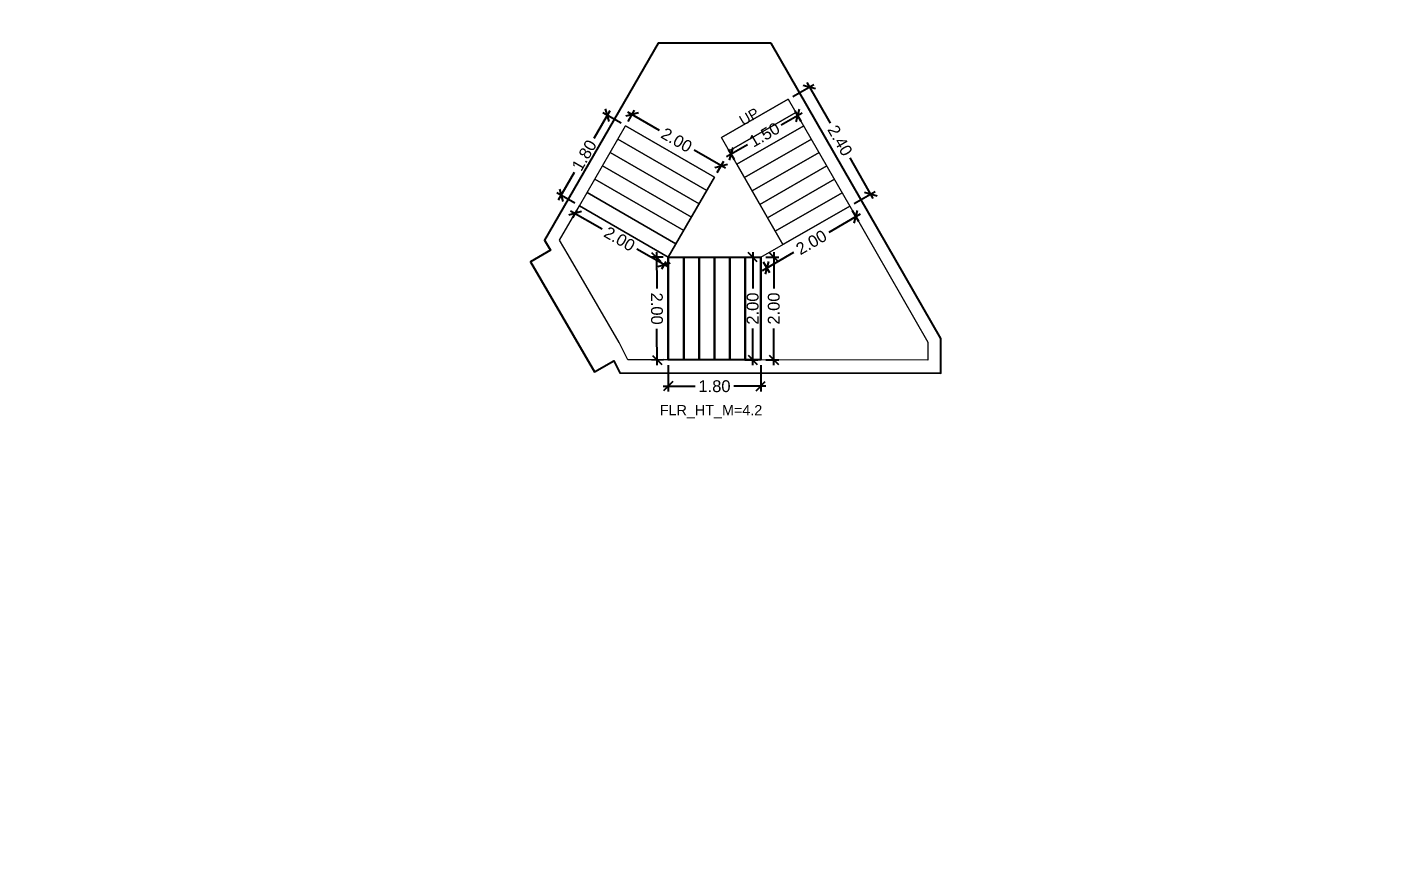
# Model space of a CAD drawing. Header units: metres. Extents: x 256329 to 886268, y -249371 to 355.
# Drawn here: x 286995.68 to 287022.11, y -1303.46 to -1287.43 of the extents above; entities that cross this region are included whole.
import ezdxf

# ---------------------------------------------------------------- set-up
doc = ezdxf.new("R2010")
doc.units = ezdxf.units.M
doc.header["$MEASUREMENT"] = 0
doc.header["$PDMODE"] = 35
doc.linetypes.add('CONTINOUS', pattern=[0])
doc.layers.get('0').update_dxf_attribs({"lineweight": 18})
doc.layers.get('Defpoints').update_dxf_attribs({"lineweight": 20})
doc.layers.add('A_TEXT', color=4, linetype='Continuous', lineweight=0, transparency=0.3)
doc.layers.add('BLK_2_FLR_-2_STAIR_1', color=7, linetype='Continuous')
doc.layers.add('BLK_2_FLR_-2_STAIR_1_FLIGHT_2', color=7, linetype='Continuous')
for name, color, linetype, lineweight in [('BLK_2_FLR_-2_STAIR_1_FLIGHT_1', 7, 'Continuous', 0), ('BLK_2_FLR_-2_STAIR_1_FLIGHT_3', 7, 'Continuous', 0), ('BLK_2_FLR_-2_STAIR_1_LANDING_1', 7, 'Continuous', 0), ('BLK_2_FLR_-2_STAIR_1_LANDING_2', 7, 'Continuous', 0)]:
    doc.layers.add(name, color=color, linetype=linetype, lineweight=lineweight)
doc.styles.add('Arial', font='arial.ttf')
doc.styles.get("Standard").update_dxf_attribs({"font": 'arial.ttf'})
doc.dimstyles.new('METRIC DIM', dxfattribs={"dimtxt": 0.23, "dimasz": 0.18, "dimexe": 0.1, "dimexo": 0.1, "dimgap": 0.09, "dimtad": 0, "dimzin": 0, "dimdsep": 46, "dimtxsty": 'Standard', "dimblk": 'OBLIQUE', "dimcen": 0, "dimdle": 0.1, "dimclrd": 147, "dimclre": 147, "dimclrt": 7, "dimadec": 0, "dimazin": 0, "dimtfac": 1, "dimtofl": 0, "dimtmove": 0, "dimatfit": 2, "dimfxl": 0.125, "dimtolj": 1, "dimtzin": 0, "dimarcsym": 0})

# ---------------------------------------------------------------- blocks, each defined once
blk = doc.blocks.new('_Oblique')
at = {"color": 0, "linetype": 'ByBlock', "lineweight": -2}
blk.add_line((-0.5, -0.5), (0.5, 0.5), dxfattribs=at)
blk = doc.blocks.new('*D1419')
at = {"layer": 'BLK_2_FLR_-2_STAIR_1_FLIGHT_1', "color": 147, "lineweight": -2, "transparency": 16777216}
for p, q in [((287010.59754, -1288.778562), (287011.006663, -1288.543469)), ((287010.870136, -1288.506587), (287011.32338, -1289.29535)), ((287012.165528, -1290.760907), (287011.712284, -1289.972143)), ((287011.793286, -1290.859473), (287012.20241, -1290.62438))]:
    blk.add_line(p, q, dxfattribs=at)
at = {"layer": 'Defpoints', "color": 0, "linetype": 'CONTINOUS', "transparency": 16777216}
for p in [(287010.510835, -1288.828384, 0.042641), (287012.115705, -1290.674202), (287011.706582, -1290.909295, 0.042641)]:
    blk.add_point(p, dxfattribs=at)
at = {"layer": 'BLK_2_FLR_-2_STAIR_1_FLIGHT_1', "color": 147, "linetype": 'CONTINOUS', "lineweight": -2, "transparency": 16777216, "xscale": 0.18, "yscale": 0.18, "zscale": 0.18}
for p, rotation in [((287010.919959, -1288.593291), 119.882813), ((287012.115705, -1290.674202), 299.882813)]:
    blk.add_blockref('_Oblique', p, dxfattribs=dict(at, rotation=rotation))
at = {"layer": 'BLK_2_FLR_-2_STAIR_1_FLIGHT_1', "color": 7, "linetype": 'CONTINOUS', "transparency": 16777216, "insert": (287011.517832, -1289.633747), "char_height": 0.23, "attachment_point": 5, "rotation": 299.8828126}
blk.add_mtext('\\A1;2.40', dxfattribs=at)
blk = doc.blocks.new('*D1420')
at = {"layer": 'BLK_2_FLR_-2_STAIR_1_FLIGHT_2', "color": 147, "lineweight": -2, "transparency": 16777216}
for p, q in [((287008.172453, -1294.005751), (287008.172269, -1294.517722)), ((287009.972453, -1294.006398), (287009.972269, -1294.518369)), ((287008.072305, -1294.417686), (287008.694805, -1294.41791)), ((287010.072305, -1294.418405), (287009.449805, -1294.418181))]:
    blk.add_line(p, q, dxfattribs=at)
at = {"layer": 'Defpoints', "color": 0, "linetype": 'CONTINOUS', "transparency": 16777216}
for p in [(287008.172489, -1293.905751, 0.042641), (287009.972489, -1293.906398, 0.042641), (287009.972305, -1294.418369)]:
    blk.add_point(p, dxfattribs=at)
at = {"layer": 'BLK_2_FLR_-2_STAIR_1_FLIGHT_2', "color": 147, "linetype": 'CONTINOUS', "lineweight": -2, "transparency": 16777216, "xscale": 0.18, "yscale": 0.18, "zscale": 0.18}
for p, rotation in [((287008.172305, -1294.417722), 179.979403), ((287009.972305, -1294.418369), 359.979403)]:
    blk.add_blockref('_Oblique', p, dxfattribs=dict(at, rotation=rotation))
at = {"layer": 'BLK_2_FLR_-2_STAIR_1_FLIGHT_2', "color": 7, "linetype": 'CONTINOUS', "transparency": 16777216, "insert": (287009.072305, -1294.418046), "char_height": 0.23, "attachment_point": 5, "rotation": 359.9794033}
blk.add_mtext('\\A1;1.80', dxfattribs=at)
blk = doc.blocks.new('*D1421')
at = {"layer": 'BLK_2_FLR_-2_STAIR_1_FLIGHT_3', "color": 147, "lineweight": -2, "transparency": 16777216}
for p, q in [((287007.380967, -1289.076426), (287007.996893, -1289.43057)), ((287007.390366, -1289.260698), (287007.517504, -1289.03958)), ((287009.289509, -1290.173795), (287008.673583, -1289.819652)), ((287009.125525, -1290.258376), (287009.252663, -1290.037258))]:
    blk.add_line(p, q, dxfattribs=at)
at = {"layer": 'Defpoints', "color": 0, "linetype": 'CONTINOUS', "transparency": 16777216}
for p in [(287007.340521, -1289.347389, 0.042641), (287009.202817, -1290.12395), (287009.075679, -1290.345068, 0.042641)]:
    blk.add_point(p, dxfattribs=at)
at = {"layer": 'BLK_2_FLR_-2_STAIR_1_FLIGHT_3', "color": 147, "linetype": 'CONTINOUS', "lineweight": -2, "transparency": 16777216, "xscale": 0.18, "yscale": 0.18, "zscale": 0.18}
for p, rotation in [((287007.467658, -1289.126272), 150.102044), ((287009.202817, -1290.12395), 330.102044)]:
    blk.add_blockref('_Oblique', p, dxfattribs=dict(at, rotation=rotation))
at = {"layer": 'BLK_2_FLR_-2_STAIR_1_FLIGHT_3', "color": 7, "linetype": 'CONTINOUS', "transparency": 16777216, "insert": (287008.335238, -1289.625111), "char_height": 0.23, "attachment_point": 5, "rotation": 330.1020442}
blk.add_mtext('\\A1;2.00', dxfattribs=at)
blk = doc.blocks.new('*D1422')
at = {"layer": 'BLK_2_FLR_-2_STAIR_1_FLIGHT_1', "color": 147, "lineweight": -2, "transparency": 16777216}
for p, q in [((287010.781138, -1289.098071), (287010.371459, -1289.333483)), ((287010.759949, -1289.261908), (287010.644611, -1289.061189)), ((287009.30716, -1289.945058), (287009.716839, -1289.709645)), ((287009.45938, -1290.009249), (287009.344041, -1289.80853))]:
    blk.add_line(p, q, dxfattribs=at)
at = {"layer": 'Defpoints', "color": 0, "linetype": 'CONTINOUS', "transparency": 16777216}
for p in [(287010.694434, -1289.147893), (287010.809772, -1289.348612, 0.042641), (287009.509203, -1290.095954, 0.042641)]:
    blk.add_point(p, dxfattribs=at)
at = {"layer": 'BLK_2_FLR_-2_STAIR_1_FLIGHT_1', "color": 147, "linetype": 'CONTINOUS', "lineweight": -2, "transparency": 16777216, "xscale": 0.18, "yscale": 0.18, "zscale": 0.18}
for p, rotation in [((287010.694434, -1289.147893), 29.88281300000001), ((287009.393864, -1289.895235), 209.882813)]:
    blk.add_blockref('_Oblique', p, dxfattribs=dict(at, rotation=rotation))
at = {"layer": 'BLK_2_FLR_-2_STAIR_1_FLIGHT_1', "color": 7, "linetype": 'CONTINOUS', "transparency": 16777216, "insert": (287010.044149, -1289.521564), "char_height": 0.23, "attachment_point": 5, "rotation": 29.8828126}
blk.add_mtext('\\A1;1.50', dxfattribs=at)
blk = doc.blocks.new('*D1423')
at = {"layer": 'BLK_2_FLR_-2_STAIR_1_LANDING_2', "color": 147, "lineweight": -2, "transparency": 16777216}
for p, q in [((287007.944762, -1291.806769), (287007.94794, -1292.516585)), ((287008.07249, -1291.906198), (287007.845211, -1291.907216)), ((287007.954611, -1294.006966), (287007.951434, -1293.29715)), ((287008.081444, -1293.906397), (287007.854165, -1293.907415))]:
    blk.add_line(p, q, dxfattribs=at)
at = {"layer": 'Defpoints', "color": 0, "linetype": 'CONTINOUS', "transparency": 16777216}
for p in [(287008.172489, -1291.905751, 0.042641), (287007.954164, -1293.906967), (287008.181443, -1293.90595, 0.042641)]:
    blk.add_point(p, dxfattribs=at)
at = {"layer": 'BLK_2_FLR_-2_STAIR_1_LANDING_2', "color": 147, "linetype": 'CONTINOUS', "lineweight": -2, "transparency": 16777216, "xscale": 0.18, "yscale": 0.18, "zscale": 0.18}
for p, rotation in [((287007.94521, -1291.906768), 90.256477), ((287007.954164, -1293.906967), 270.256477)]:
    blk.add_blockref('_Oblique', p, dxfattribs=dict(at, rotation=rotation))
at = {"layer": 'BLK_2_FLR_-2_STAIR_1_LANDING_2', "color": 7, "linetype": 'CONTINOUS', "transparency": 16777216, "insert": (287007.949687, -1292.906868), "char_height": 0.23, "attachment_point": 5, "rotation": 270.2564771}
blk.add_mtext('\\A1;2.00', dxfattribs=at)
blk = doc.blocks.new('*D1424')
at = {"layer": 'BLK_2_FLR_-2_STAIR_1_LANDING_2', "color": 147, "lineweight": -2, "transparency": 16777216}
for p, q in [((287006.270558, -1291.001363), (287006.884972, -1291.35594)), ((287006.390832, -1290.993017), (287006.307186, -1291.137959)), ((287008.175456, -1292.100676), (287007.561042, -1291.746099)), ((287008.122506, -1291.992363), (287008.03886, -1292.137304))]:
    blk.add_line(p, q, dxfattribs=at)
at = {"layer": 'Defpoints', "color": 0, "linetype": 'CONTINOUS', "transparency": 16777216}
for p in [(287006.35717, -1291.051347), (287006.440816, -1290.906405, 0.042641), (287008.172489, -1291.905751, 0.042641)]:
    blk.add_point(p, dxfattribs=at)
at = {"layer": 'BLK_2_FLR_-2_STAIR_1_LANDING_2', "color": 147, "linetype": 'CONTINOUS', "lineweight": -2, "transparency": 16777216, "xscale": 0.18, "yscale": 0.18, "zscale": 0.18}
for p, rotation in [((287006.35717, -1291.051347), 150.01084), ((287008.088844, -1292.050692), 330.01084)]:
    blk.add_blockref('_Oblique', p, dxfattribs=dict(at, rotation=rotation))
at = {"layer": 'BLK_2_FLR_-2_STAIR_1_LANDING_2', "color": 7, "linetype": 'CONTINOUS', "transparency": 16777216, "insert": (287007.223007, -1291.55102), "char_height": 0.23, "attachment_point": 5, "rotation": 330.0108404}
blk.add_mtext('\\A1;2.00', dxfattribs=at)
blk = doc.blocks.new('*D1425')
at = {"layer": 'BLK_2_FLR_-2_STAIR_1_LANDING_1', "color": 147, "lineweight": -2, "transparency": 16777216}
for p, q in [((287011.756405, -1290.996), (287011.875999, -1291.204126)), ((287011.912881, -1291.067598), (287011.297527, -1291.421197)), ((287010.005379, -1292.163699), (287010.620734, -1291.8101)), ((287010.022312, -1291.992455), (287010.141907, -1292.200581))]:
    blk.add_line(p, q, dxfattribs=at)
at = {"layer": 'Defpoints', "color": 0, "linetype": 'CONTINOUS', "transparency": 16777216}
for p in [(287011.706582, -1290.909295, 0.042641), (287011.826176, -1291.117421), (287009.972489, -1291.905751, 0.042641)]:
    blk.add_point(p, dxfattribs=at)
at = {"layer": 'BLK_2_FLR_-2_STAIR_1_LANDING_1', "color": 147, "linetype": 'CONTINOUS', "lineweight": -2, "transparency": 16777216, "xscale": 0.18, "yscale": 0.18, "zscale": 0.18}
for p, rotation in [((287011.826176, -1291.117421), 29.88281300000001), ((287010.092084, -1292.113877), 209.882813)]:
    blk.add_blockref('_Oblique', p, dxfattribs=dict(at, rotation=rotation))
at = {"layer": 'BLK_2_FLR_-2_STAIR_1_LANDING_1', "color": 7, "linetype": 'CONTINOUS', "transparency": 16777216, "insert": (287010.95913, -1291.615649), "char_height": 0.23, "attachment_point": 5, "rotation": 29.8828126}
blk.add_mtext('\\A1;2.00', dxfattribs=at)
blk = doc.blocks.new('*D1426')
at = {"layer": 'BLK_2_FLR_-2_STAIR_1_LANDING_1', "color": 147, "lineweight": -2, "transparency": 16777216}
for p, q in [((287010.22814, -1291.805751), (287010.22814, -1292.515464)), ((287010.072489, -1291.905751), (287010.32814, -1291.905751)), ((287010.22814, -1294.005751), (287010.22814, -1293.296037)), ((287010.072489, -1293.905751), (287010.32814, -1293.905751))]:
    blk.add_line(p, q, dxfattribs=at)
at = {"layer": 'Defpoints', "color": 0, "linetype": 'CONTINOUS', "transparency": 16777216}
for p in [(287009.972489, -1291.905751, 0.042641), (287009.972489, -1293.905751, 0.042641), (287010.22814, -1293.905751)]:
    blk.add_point(p, dxfattribs=at)
at = {"layer": 'BLK_2_FLR_-2_STAIR_1_LANDING_1', "color": 147, "linetype": 'CONTINOUS', "lineweight": -2, "transparency": 16777216, "xscale": 0.18, "yscale": 0.18, "zscale": 0.18}
for p, rotation in [((287010.22814, -1291.905751), 90), ((287010.22814, -1293.905751), 270)]:
    blk.add_blockref('_Oblique', p, dxfattribs=dict(at, rotation=rotation))
at = {"layer": 'BLK_2_FLR_-2_STAIR_1_LANDING_1', "color": 7, "linetype": 'CONTINOUS', "transparency": 16777216, "insert": (287010.22814, -1292.905751), "char_height": 0.23, "attachment_point": 5, "rotation": 90}
blk.add_mtext('\\A1;2.00', dxfattribs=at)
blk = doc.blocks.new('*D1427')
at = {"layer": 'BLK_2_FLR_-2_STAIR_1_FLIGHT_3', "color": 147, "lineweight": -2, "transparency": 16777216}
for p, q in [((287007.034575, -1289.055371), (287006.723427, -1289.594531)), ((287007.253909, -1289.297406), (287006.897979, -1289.092)), ((287006.034903, -1290.787611), (287006.346051, -1290.248452)), ((287006.354204, -1290.856422), (287005.998274, -1290.651016))]:
    blk.add_line(p, q, dxfattribs=at)
at = {"layer": 'Defpoints', "color": 0, "linetype": 'CONTINOUS', "transparency": 16777216}
for p in [(287007.340521, -1289.347389, 0.042641), (287006.084886, -1290.700999), (287006.440816, -1290.906405, 0.042641)]:
    blk.add_point(p, dxfattribs=at)
at = {"layer": 'BLK_2_FLR_-2_STAIR_1_FLIGHT_3', "color": 147, "linetype": 'CONTINOUS', "lineweight": -2, "transparency": 16777216, "xscale": 0.18, "yscale": 0.18, "zscale": 0.18}
for p, rotation in [((287006.984591, -1289.141983), 60.01084000000001), ((287006.084886, -1290.700999), 240.01084)]:
    blk.add_blockref('_Oblique', p, dxfattribs=dict(at, rotation=rotation))
at = {"layer": 'BLK_2_FLR_-2_STAIR_1_FLIGHT_3', "color": 7, "linetype": 'CONTINOUS', "transparency": 16777216, "insert": (287006.534739, -1289.921491), "char_height": 0.23, "attachment_point": 5, "rotation": 60.0108404}
blk.add_mtext('\\A1;1.80', dxfattribs=at)
blk = doc.blocks.new('*D1386')
at = {"layer": 'BLK_2_FLR_-2_STAIR_1_FLIGHT_2', "color": 147, "lineweight": -2, "transparency": 16777216}
for p, q in [((287009.816536, -1291.805751), (287009.816536, -1292.515464)), ((287009.660886, -1291.905751), (287009.916536, -1291.905751)), ((287009.816536, -1294.005751), (287009.816536, -1293.296037)), ((287009.660886, -1293.905751), (287009.916536, -1293.905751))]:
    blk.add_line(p, q, dxfattribs=at)
at = {"layer": 'Defpoints', "color": 0, "linetype": 'CONTINOUS', "transparency": 16777216}
for p in [(287009.560886, -1291.905751, 0.042641), (287009.560886, -1293.905751, 0.042641), (287009.816536, -1293.905751)]:
    blk.add_point(p, dxfattribs=at)
at = {"layer": 'BLK_2_FLR_-2_STAIR_1_FLIGHT_2', "color": 147, "linetype": 'CONTINOUS', "lineweight": -2, "transparency": 16777216, "xscale": 0.18, "yscale": 0.18, "zscale": 0.18}
for p, rotation in [((287009.816536, -1291.905751), 90), ((287009.816536, -1293.905751), 270)]:
    blk.add_blockref('_Oblique', p, dxfattribs=dict(at, rotation=rotation))
at = {"layer": 'BLK_2_FLR_-2_STAIR_1_FLIGHT_2', "color": 7, "linetype": 'CONTINOUS', "transparency": 16777216, "insert": (287009.816536, -1292.905751), "char_height": 0.23, "attachment_point": 5, "rotation": 90}
blk.add_mtext('\\A1;2.00', dxfattribs=at)

msp = doc.modelspace()

# ---------------------------------------------------------------- linework, layer by layer
at = {"color": 5, "linetype": 'CONTINOUS'}
for points in [[(287010.406012, -1291.656637), (287009.509203, -1290.095954)], [(287008.172489, -1291.905751), (287009.075679, -1290.345068)], [(287008.172489, -1291.905751), (287009.972489, -1291.905751)]]:
    msp.add_lwpolyline(points, close=True, dxfattribs=at)
at = {"layer": 'BLK_2_FLR_-2_STAIR_1', "color": 7, "linetype": 'CONTINOUS'}
msp.add_lwpolyline([(287010.17802, -1287.740759), (287007.975228, -1287.740759), (287005.763665, -1291.572973), (287005.876796, -1291.768772), (287005.488271, -1291.998533), (287006.733963, -1294.136715), (287007.109837, -1293.920324), (287007.22957, -1294.159031), (287013.481313, -1294.160595), (287013.481481, -1293.489643)], close=True, dxfattribs=at)
at = {"layer": 'BLK_2_FLR_-2_STAIR_1_FLIGHT_1', "color": 3, "linetype": 'CONTINOUS'}
for points in [[(287009.210266, -1289.575726), (287010.510835, -1288.828384)], [(287009.359734, -1289.83584), (287010.660304, -1289.088498)], [(287009.509203, -1290.095954), (287010.809772, -1289.348612)], [(287009.658671, -1290.356068), (287010.95924, -1289.608726)], [(287009.808139, -1290.616181), (287011.108709, -1289.86884)], [(287009.957608, -1290.876295), (287011.258177, -1290.128954)], [(287010.107076, -1291.136409), (287011.407645, -1290.389068)], [(287010.256544, -1291.396523), (287011.557113, -1290.649182)], [(287010.406012, -1291.656637), (287011.706582, -1290.909295)]]:
    msp.add_lwpolyline(points, close=True, dxfattribs=at)
at = {"layer": 'BLK_2_FLR_-2_STAIR_1_FLIGHT_1', "color": 7, "linetype": 'CONTINOUS'}
msp.add_lwpolyline([(287010.406012, -1291.656637), (287009.210266, -1289.575726), (287010.510835, -1288.828384), (287011.706582, -1290.909295)], close=True, dxfattribs=at)
at = {"layer": 'BLK_2_FLR_-2_STAIR_1_FLIGHT_2', "color": 3, "linetype": 'CONTINOUS'}
for points in [[(287008.172489, -1291.905751), (287008.172489, -1293.905751)], [(287008.472489, -1291.905751), (287008.472489, -1293.905751)], [(287008.772489, -1291.905751), (287008.772489, -1293.905751)], [(287009.072489, -1291.905751), (287009.072489, -1293.905751)], [(287009.372489, -1291.905751), (287009.372489, -1293.905751)], [(287009.672489, -1291.905751), (287009.672489, -1293.905751)], [(287009.972489, -1291.905751), (287009.972489, -1293.905751)]]:
    msp.add_lwpolyline(points, close=True, dxfattribs=at)
at = {"layer": 'BLK_2_FLR_-2_STAIR_1_FLIGHT_2', "color": 7, "linetype": 'CONTINOUS'}
msp.add_lwpolyline([(287008.172489, -1291.905751), (287009.972489, -1291.905751), (287009.972489, -1293.905751), (287008.172489, -1293.905751)], close=True, dxfattribs=at)
at = {"layer": 'BLK_2_FLR_-2_STAIR_1_FLIGHT_3', "ltscale": 0.05}
msp.add_lwpolyline([(287009.075679, -1290.345068), (287008.172489, -1291.905751), (287006.440816, -1290.906405), (287007.340521, -1289.347389), (287009.075679, -1290.345068)], close=True, dxfattribs=at)
at = {"layer": 'BLK_2_FLR_-2_STAIR_1_FLIGHT_3', "color": 3, "linetype": 'CONTINOUS'}
for points in [[(287009.075679, -1290.345068), (287007.340521, -1289.347389)], [(287008.922243, -1290.606571), (287007.19057, -1289.607225)], [(287008.772293, -1290.866407), (287007.040619, -1289.867061)], [(287008.622342, -1291.126243), (287006.890668, -1290.126897)], [(287008.472391, -1291.386079), (287006.740717, -1290.386733)], [(287008.32244, -1291.645915), (287006.590766, -1290.646569)], [(287008.172489, -1291.905751), (287006.440816, -1290.906405)]]:
    msp.add_lwpolyline(points, close=True, dxfattribs=at)
at = {"layer": 'BLK_2_FLR_-2_STAIR_1_LANDING_1', "color": 7, "linetype": 'CONTINOUS'}
msp.add_lwpolyline([(287009.972489, -1291.905751), (287011.706582, -1290.909295), (287013.228145, -1293.557212), (287013.228057, -1293.907212), (287009.972489, -1293.905751), (287009.972489, -1291.905751)], close=True, dxfattribs=at)
at = {"layer": 'BLK_2_FLR_-2_STAIR_1_LANDING_2', "color": 7, "linetype": 'CONTINOUS'}
msp.add_lwpolyline([(287008.172489, -1291.905751), (287008.172489, -1293.905751), (287007.385927, -1293.905751), (287007.215973, -1293.566923), (287007.215973, -1293.566923), (287006.221591, -1291.859171), (287006.221591, -1291.859171), (287006.056185, -1291.572897), (287006.440816, -1290.906405), (287008.171276, -1291.907848)], close=True, dxfattribs=at)

# ---------------------------------------------------------------- texts
at = {"layer": 'A_TEXT', "lineweight": 0, "insert": (287010.678628, -1288.749139), "char_height": 0.2, "width": 2.485498, "attachment_point": 9, "rotation": 30.0054902, "style": 'Arial'}
msp.add_mtext('\\pxi2.2673,qc;UP', dxfattribs=at)
at = {"layer": 'BLK_2_FLR_-2_STAIR_1', "color": 7, "linetype": 'CONTINOUS', "insert": (287008.007953, -1294.783511, -0.042641), "char_height": 0.2, "attachment_point": 1}
msp.add_mtext_dynamic_manual_height_columns('FLR_HT_M=4.2', width=2.272281, gutter_width=0.405, heights=[0.300679], dxfattribs=at)

# ---------------------------------------------------------------- dimensions: what is measured, and where the dimension line sits
at = {"layer": 'BLK_2_FLR_-2_STAIR_1_FLIGHT_1', "color": 1, "linetype": 'CONTINOUS'}
dim = msp.add_aligned_dim(p1=(287010.510835, -1288.828384), p2=(287011.706582, -1290.909295), distance=0.471858, dimstyle='METRIC DIM', override={"dimfxl": 0.18}, dxfattribs=at)
dim.commit()
dim.dimension.update_dxf_attribs({"geometry": '*D1419', "text_midpoint": (287011.517832, -1289.633747, -0.042641)})
at = {"layer": 'BLK_2_FLR_-2_STAIR_1_FLIGHT_1', "color": 2, "linetype": 'CONTINOUS'}
dim = msp.add_aligned_dim(p1=(287009.509203, -1290.095954), p2=(287010.809772, -1289.348612), distance=0.231497, dimstyle='METRIC DIM', override={"dimfxl": 0.18}, dxfattribs=at)
dim.commit()
dim.dimension.update_dxf_attribs({"geometry": '*D1422', "text_midpoint": (287010.044149, -1289.521564, -0.042641)})
at = {"layer": 'BLK_2_FLR_-2_STAIR_1_FLIGHT_2', "color": 2, "linetype": 'CONTINOUS'}
dim = msp.add_aligned_dim(p1=(287009.560886, -1291.905751), p2=(287009.560886, -1293.905751), distance=0.25565, dimstyle='METRIC DIM', override={"dimfxl": 0.18}, dxfattribs=at)
dim.commit()
dim.dimension.update_dxf_attribs({"geometry": '*D1386', "text_midpoint": (287009.816536, -1292.905751, -0.042641)})
at = {"layer": 'BLK_2_FLR_-2_STAIR_1_FLIGHT_2', "color": 1, "linetype": 'CONTINOUS'}
dim = msp.add_aligned_dim(p1=(287008.172489, -1293.905751), p2=(287009.972489, -1293.906398), distance=-0.511971, dimstyle='METRIC DIM', override={"dimfxl": 0.18}, dxfattribs=at)
dim.commit()
dim.dimension.update_dxf_attribs({"geometry": '*D1420', "text_midpoint": (287009.072305, -1294.418046, -0.042641)})
at = {"layer": 'BLK_2_FLR_-2_STAIR_1_FLIGHT_3', "color": 1, "linetype": 'CONTINOUS'}
dim = msp.add_aligned_dim(p1=(287007.340521, -1289.347389), p2=(287006.440816, -1290.906405), distance=-0.410947, dimstyle='METRIC DIM', override={"dimfxl": 0.18}, dxfattribs=at)
dim.commit()
dim.dimension.update_dxf_attribs({"geometry": '*D1427', "text_midpoint": (287006.534739, -1289.921491, -0.042641)})
at = {"layer": 'BLK_2_FLR_-2_STAIR_1_FLIGHT_3', "color": 2, "linetype": 'CONTINOUS'}
dim = msp.add_aligned_dim(p1=(287007.340521, -1289.347389), p2=(287009.075679, -1290.345068), distance=0.255063, dimstyle='METRIC DIM', override={"dimfxl": 0.18}, dxfattribs=at)
dim.commit()
dim.dimension.update_dxf_attribs({"geometry": '*D1421', "text_midpoint": (287008.335238, -1289.625111, -0.042641)})
at = {"layer": 'BLK_2_FLR_-2_STAIR_1_LANDING_1', "color": 1, "linetype": 'CONTINOUS'}
dim = msp.add_aligned_dim(p1=(287009.972489, -1291.905751), p2=(287011.706582, -1290.909295), distance=-0.24004, dimstyle='METRIC DIM', override={"dimfxl": 0.18}, dxfattribs=at)
dim.commit()
dim.dimension.update_dxf_attribs({"geometry": '*D1425', "text_midpoint": (287010.95913, -1291.615649, -0.042641)})
at = {"layer": 'BLK_2_FLR_-2_STAIR_1_LANDING_1', "color": 2, "linetype": 'CONTINOUS'}
dim = msp.add_aligned_dim(p1=(287009.972489, -1291.905751), p2=(287009.972489, -1293.905751), distance=0.255651, dimstyle='METRIC DIM', override={"dimfxl": 0.18}, dxfattribs=at)
dim.commit()
dim.dimension.update_dxf_attribs({"geometry": '*D1426', "text_midpoint": (287010.22814, -1292.905751, -0.042641)})
at = {"layer": 'BLK_2_FLR_-2_STAIR_1_LANDING_2', "color": 1, "linetype": 'CONTINOUS'}
dim = msp.add_aligned_dim(p1=(287008.172489, -1291.905751), p2=(287006.440816, -1290.906405), distance=0.167346, dimstyle='METRIC DIM', override={"dimfxl": 0.18}, dxfattribs=at)
dim.commit()
dim.dimension.update_dxf_attribs({"geometry": '*D1424', "text_midpoint": (287007.223007, -1291.55102, -0.042641)})
at = {"layer": 'BLK_2_FLR_-2_STAIR_1_LANDING_2', "color": 2, "linetype": 'CONTINOUS'}
dim = msp.add_aligned_dim(p1=(287008.172489, -1291.905751), p2=(287008.181443, -1293.90595), distance=-0.227281, dimstyle='METRIC DIM', override={"dimfxl": 0.18}, dxfattribs=at)
dim.commit()
dim.dimension.update_dxf_attribs({"geometry": '*D1423', "text_midpoint": (287007.949687, -1292.906868, -0.042641)})

doc.saveas('drawing.dxf')
